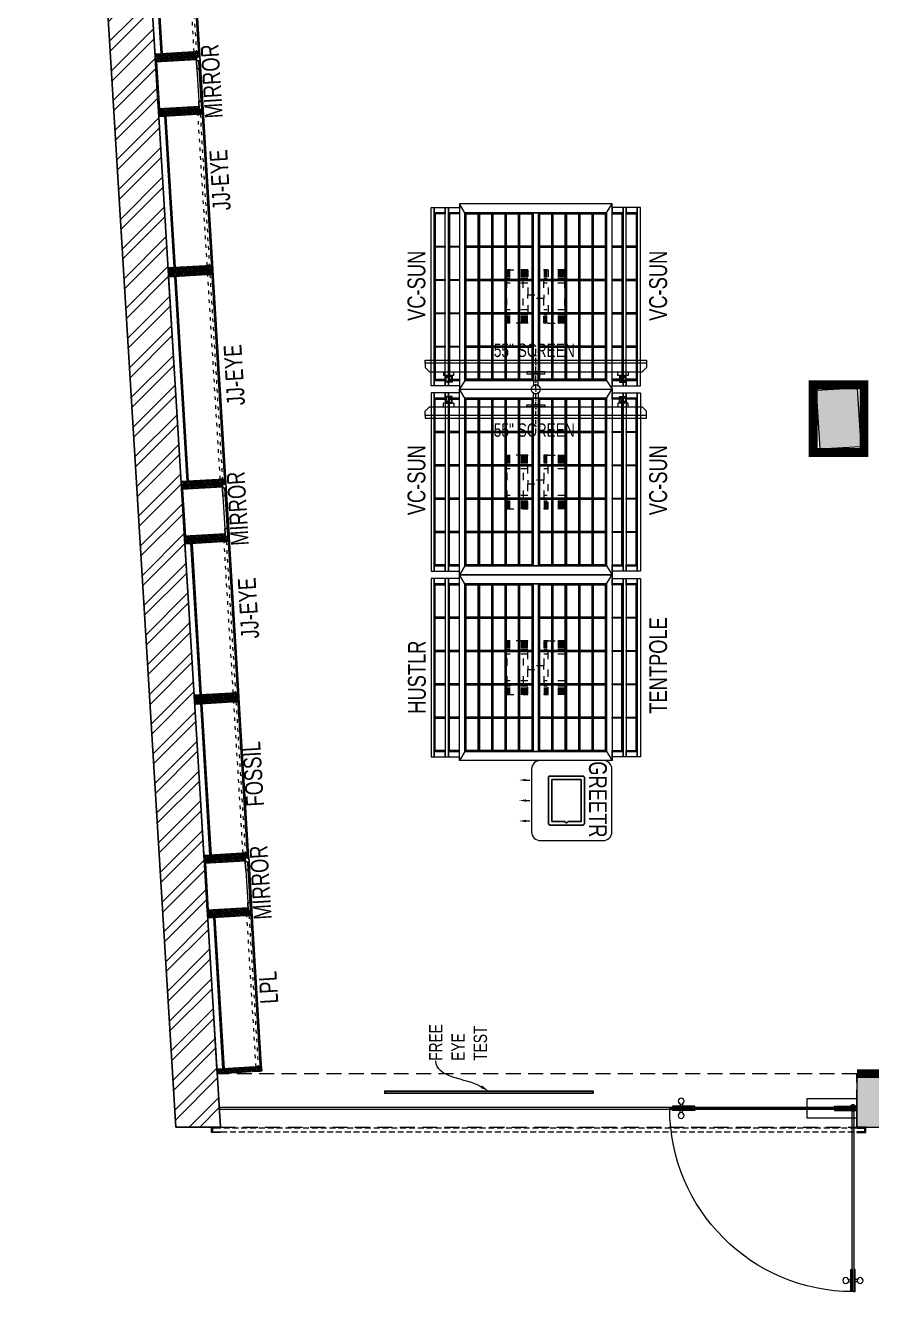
# Model space of a CAD drawing. Header units: feet. Extents: x 6963265 to 6971854, y -5590491 to -5575731.
# Drawn here: x 6963265 to 6968012, y -5590491 to -5583392 of the extents above; entities that cross this region are included whole.
import ezdxf
from ezdxf import colors
from ezdxf.entities.mleader import LeaderData, LeaderLine
from ezdxf.math import Vec2, Vec3

# ---------------------------------------------------------------- set-up
doc = ezdxf.new("R2010")
doc.units = ezdxf.units.FT
doc.header["$LTSCALE"] = 33
doc.header["$MEASUREMENT"] = 0
for name, pattern in [('ACAD_ISO03W100', [30, 12, -18]), ('DASHDOT2', [0.5, 0.25, -0.125, 0, -0.125]), ('HIDDEN', [9.525, 6.35, -3.175]), ('HIDDENX2', [0.75, 0.5, -0.25])]:
    doc.linetypes.add(name, pattern=pattern)
for name, color, linetype, lineweight in [('A-COL', 243, 'Continuous', 9), ('A-Glazing', 4, 'Continuous', 20), ('A-shutter', 8, 'Continuous', 18), ('beam', 90, 'Continuous', 9), ('column hatch', 5, 'Continuous', 0), ('Glazing', 141, 'Continuous', 15), ('LENS-DIM', 252, 'Continuous', 5), ('LENS-PARTITION', 21, 'Continuous', 25), ('LENS-TEXT', 31, 'Continuous', 5), ('LENS_TEXT', 31, 'Continuous', 5), ('LK-EQPMT', 3, 'Continuous', 18), ('LK-FF&E FLOOR', 1, 'Continuous', 9), ('LK-FF&E WALL', 1, 'Continuous', 9), ('LK-IT', 3, 'Continuous', 18), ('LK-MIRROR', 133, 'Continuous', 13), ('LN-ELEVATION-1', 81, 'Continuous', 25), ('LN-ELEVATION-2', 103, 'Continuous', 20), ('LN-ELEVATION-3', 125, 'Continuous', 18), ('LN-ELEVATION-4', 145, 'Continuous', 13), ('LN-ELEVATION-5', 167, 'Continuous', 5), ('LN-HATCH', 251, 'Continuous', 0), ('PLANO-TXT', 252, 'Continuous', 5), ('rolling shutter', 1, 'Continuous', 5)]:
    doc.layers.add(name, color=color, linetype=linetype, lineweight=lineweight)
doc.layers.add('A-WALL', color=1, linetype='Continuous')
doc.styles.add('LK TXT', font='GILC____.TTF', dxfattribs={"height": 100})
doc.styles.get("Standard").update_dxf_attribs({"font": 'GILC____.TTF'})
pattern_1 = [(45, (4208834.247, 1706614.74), (-4.4901280605, 4.4901280605), [])]
pattern_2 = [(45, (4209134.247, 1706614.74), (-4.4901280605, 4.4901280605), [])]

# ---------------------------------------------------------------- blocks, each defined once
blk = doc.blocks.new('MIRROR')
at = {"layer": 'LN-HATCH', "ltscale": 0.5}
h = blk.add_hatch(dxfattribs=at)
h.set_pattern_fill('ANSI31', color=256, scale=2)
h.set_pattern_definition([(45, (4060433.7416, 1708720.787), (-4.4901280605, 4.4901280605), [])])
h.paths.add_polyline_path([(212.9, 101.3), (230.9, 101.3), (230.9, -127.7), (212.9, -127.7)])
h.paths.add_polyline_path([(230.9, 95.3), (494.9, 95.3), (494.9, 101.3), (230.9, 101.3)])
h.paths.add_polyline_path([(512.9, 101.3), (494.9, 101.3), (494.9, -127.7), (512.9, -127.7)])
at = {"layer": 'Defpoints'}
blk.add_lwpolyline([(512.9, 101.3), (212.9, 101.3), (212.9, -148.7), (512.9, -148.7)], close=True, dxfattribs=at)
at = {"layer": 'LN-ELEVATION-1'}
for points in [[(212.9, 101.3), (230.9, 101.3), (230.9, -127.7), (212.9, -127.7)], [(230.9, 95.3), (494.9, 95.3), (494.9, 101.3), (230.9, 101.3)], [(512.9, 101.3), (494.9, 101.3), (494.9, -127.7), (512.9, -127.7)], [(259.9, -141.7), (259.9, -127.7), (214.9, -127.7), (214.9, -148.7), (223.9, -148.7), (223.9, -147.2), (216.4, -147.2), (216.4, -141.7)], [(442.9, -141.7), (442.9, -127.7), (487.9, -127.7), (487.9, -148.7), (478.9, -148.7), (478.9, -147.2), (486.4, -147.2), (486.4, -141.7)], [(504.9, -148.7), (504.9, -147.2), (509.4, -147.2), (509.4, -129.2), (487.9, -129.2), (487.9, -127.7), (510.9, -127.7), (510.9, -148.7)]]:
    blk.add_lwpolyline(points, close=True, dxfattribs=at)
at = {"layer": 'LN-ELEVATION-2', "color": 4, "lineweight": 0}
blk.add_lwpolyline([(216.4, -141.7), (486.4, -141.7), (486.4, -147.2), (216.4, -147.2)], close=True, dxfattribs=at)
at = {"layer": 'LN-ELEVATION-2'}
blk.add_lwpolyline([(259.9, -141.7), (442.9, -141.7), (442.9, -127.7), (259.9, -127.7)], close=True, dxfattribs=at)
at = {"layer": 'LN-ELEVATION-4', "ltscale": 0.5}
blk.add_line((478.9, -148.7), (223.9, -148.7), dxfattribs=at)
blk = doc.blocks.new('JJ SH 900')
at = {"layer": 'LN-HATCH', "ltscale": 0.5}
h = blk.add_hatch(dxfattribs=at)
h.set_pattern_fill('ANSI31', color=256, scale=50)
h.paths.add_polyline_path([(-911.8, 0), (-911.8, -190), (-905.8, -190), (-905.8, -200), (-911.8, -200), (-911.8, -244), (-886.8, -244), (-886.8, 0)])
h = blk.add_hatch(dxfattribs=at)
h.set_pattern_fill('ANSI31', color=256, scale=2)
h.set_pattern_definition(pattern_1)
h.paths.add_polyline_path([(-11.8, 0), (-11.8, -190), (-17.8, -190), (-17.8, -200), (-11.8, -200), (-11.8, -244), (-36.8, -244), (-36.8, 0)])
h = blk.add_hatch(dxfattribs=at)
h.set_pattern_fill('ANSI31', color=256, scale=2)
h.set_pattern_definition(pattern_2)
h.paths.add_polyline_path([(-36.8, -40), (-886.8, -40), (-886.8, -34), (-36.8, -34)])
h = blk.add_hatch(dxfattribs=at)
h.set_pattern_fill('ANSI31', color=256, scale=2)
h.set_pattern_definition(pattern_2)
h.paths.add_polyline_path([(-876.8, -244), (-876.8, -250), (-911.8, -250), (-911.8, -244)])
h = blk.add_hatch(dxfattribs=at)
h.set_pattern_fill('ANSI31', color=256, scale=2)
h.set_pattern_definition(pattern_1)
h.paths.add_polyline_path([(-46.8, -244), (-46.8, -250), (-11.8, -250), (-11.8, -244)])
at = {"layer": 'LN-ELEVATION-1', "ltscale": 0.5}
for points in [[(-911.8, 0), (-911.8, -190), (-905.8, -190), (-905.8, -200), (-911.8, -200), (-911.8, -244), (-886.8, -244), (-886.8, 0)], [(-11.8, 0), (-11.8, -190), (-17.8, -190), (-17.8, -200), (-11.8, -200), (-11.8, -244), (-36.8, -244), (-36.8, 0)], [(-36.8, -40), (-886.8, -40), (-886.8, -34), (-36.8, -34)], [(-876.8, -244), (-876.8, -250), (-911.8, -250), (-911.8, -244)], [(-46.8, -244), (-46.8, -250), (-11.8, -250), (-11.8, -244)]]:
    blk.add_lwpolyline(points, close=True, dxfattribs=at)
at = {"layer": 'LN-ELEVATION-3', "ltscale": 0.5}
for p, q in [((-886.8, 0), (-36.8, 0)), ((-876.8, -244), (-46.8, -244)), ((-46.8, -250), (-876.8, -250))]:
    blk.add_line(p, q, dxfattribs=at)
at = {"layer": 'LN-ELEVATION-4', "linetype": 'ACAD_ISO03W100', "ltscale": 0.05}
blk.add_lwpolyline([(-886.8, -220), (-36.8, -220), (-36.8, -232), (-886.8, -232)], close=True, dxfattribs=at)
blk = doc.blocks.new('*U47')
at = {"layer": 'A-shutter', "color": 5, "ltscale": 10}
for points in [[(41038450.5, -1561539.2), (41038450.5, -1561544.2), (41038405.5, -1561544.2), (41038405.5, -1561564.2), (41038450.5, -1561564.2), (41038450.5, -1561569.2), (41038400.5, -1561569.2), (41038400.5, -1561539.2)], [(41042020.5, -1561539.2), (41042020.5, -1561544.2), (41042065.5, -1561544.2), (41042065.5, -1561564.2), (41042020.5, -1561564.2), (41042020.5, -1561569.2), (41042070.5, -1561569.2), (41042070.5, -1561539.2)]]:
    blk.add_lwpolyline(points, close=True, dxfattribs=at)
at = {"layer": 'A-shutter', "color": 5, "linetype": 'HIDDENX2', "ltscale": 2}
blk.add_lwpolyline([(41038405.5, -1561544.2), (41038405.5, -1561564.2), (41042065.5, -1561564.2), (41042065.5, -1561544.2)], close=True, dxfattribs=at)
blk = doc.blocks.new('A$C24c5f99d')
at = {"layer": 'column hatch'}
h = blk.add_hatch(color=8, dxfattribs=at)
h.dxf.hatch_style = 1
h.paths.add_polyline_path([(2702.8, -237.4), (3153.5, -237.4), (3177.9, 88.8), (2702.8, 112.9)])
h.paths.add_polyline_path([(2469.7, -6770.1), (2699.3, -6756.1), (2679.2, -6426.7), (2449.6, -6440.7)])
h.paths.add_polyline_path([(2857.7, -9352.9), (2628.1, -9367), (2648.3, -9696.4), (2877.9, -9682.3)])
h.paths.add_polyline_path([(2856.3, -13496.4), (3086.3, -13496.4), (3086.3, -13196.4), (2856.3, -13196.4)])
at = {"layer": 'LN-HATCH'}
h = blk.add_hatch(dxfattribs=at)
h.set_pattern_fill('ANSI32', color=256, scale=333, angle=180)
h.set_pattern_definition([(225, (-7063758.62, 5276306.86), (88.2999593, -88.2999593), []), (225, (-7063817.49, 5276306.86), (88.2999593, -88.2999593), [])])
h.paths.add_polyline_path([(-964.1, -13496.4), (-713.7, -13496.4), (-1541.7, 78.4), (2702.8, -137.4), (2702.8, 112.9), (-1808.2, 342.3)])
at = {"layer": 'A-COL'}
for p, q in [((2857.7, -9352.9), (2628.1, -9367)), ((2628.1, -9367), (2648.3, -9696.4)), ((2857.7, -9352.9), (2877.9, -9682.3)), ((2877.9, -9682.3), (2648.3, -9696.4)), ((3086.3, -13196.4), (2856.3, -13196.4)), ((2856.3, -13196.4), (2856.3, -13496.4)), ((2856.3, -13496.4), (3086.3, -13496.4))]:
    blk.add_line(p, q, dxfattribs=at)
at = {"layer": 'A-Glazing', "elevation": -56791.6}
blk.add_lwpolyline([(-720.5, -13384.5), (2856.3, -13384.5), (2856.3, -13396.5), (-720.5, -13396.5)], close=True, dxfattribs=at)
at = {"layer": 'A-WALL'}
for p, q in [((-964.1, -13496.4), (-1808.2, 342.3)), ((-713.7, -13496.4), (-1541.7, 78.4)), ((-964.1, -13496.4), (-713.7, -13496.4))]:
    blk.add_line(p, q, dxfattribs=at)
at = {"layer": 'beam', "linetype": 'HIDDEN', "ltscale": 0.4, "elevation": -56791.6}
blk.add_lwpolyline([(2856.3, -13196.4), (-732, -13196.4), (-713.7, -13496.4), (2856.3, -13496.4)], close=True, dxfattribs=at)
at = {"layer": 'rolling shutter'}
blk.add_blockref('*U47', (-41039164.1, 1548042.8, -56791.6), dxfattribs=at)
blk = doc.blocks.new('GREETR 450x450')
at = {"layer": 'LN-ELEVATION-1', "linetype": 'ByBlock', "lineweight": -2}
for p, q in [((481.3, 339.7), (461, 339.7)), ((481.3, 225), (461, 225)), ((481.3, 110.3), (461, 110.3))]:
    blk.add_line(p, q, dxfattribs=at)
at = {"layer": 'LN-ELEVATION-1'}
for points in [[(355.5, 98.3), (355.5, 352.3, 0.414214), (345.5, 362.3), (163.5, 362.3, 0.414214), (153.5, 352.3), (153.5, 98.3, 0.414214), (163.5, 88.3), (345.5, 88.3, 0.414214)], [(264, 342.8), (336.5, 342.8), (336.5, 107.8), (172.5, 107.8), (172.5, 342.8), (245, 342.8, 0.327538), (246.9, 344.2, -0.733799), (262.1, 344.2, 0.327538)]]:
    blk.add_lwpolyline(points, format="xyb", close=True, dxfattribs=at)
at = {"layer": 'LN-ELEVATION-1', "linetype": 'ByBlock', "lineweight": -2}
for points in [[(481.3, 346.4), (481.3, 333.1), (521.3, 339.7)], [(481.3, 231.7), (481.3, 218.3), (521.3, 225)], [(481.3, 116.9), (481.3, 103.6), (521.3, 110.3)]]:
    blk.add_solid(points, dxfattribs=at)
at = {"layer": 'LN-ELEVATION-2'}
blk.add_lwpolyline([(50, 0), (400, 0, 0.414214), (450, 50), (450, 400, 0.414214), (400, 450), (50, 450, 0.414214), (0, 400), (0, 50, 0.414214)], format="xyb", close=True, dxfattribs=at)
at = {"layer": 'LENS-TEXT', "color": 0, "linetype": 'Continuous', "ltscale": 3, "insert": (78.9, 218.7), "char_height": 100, "attachment_point": 5, "rotation": 90, "style": 'LK TXT'}
blk.add_mtext_dynamic_manual_height_columns('GREETR', width=353.056, gutter_width=0.5, heights=[0], dxfattribs=at)
blk = doc.blocks.new('ffgd')
at = {"layer": 'LN-ELEVATION-4', "linetype": 'ACAD_ISO03W100', "ltscale": 0.1}
blk.add_lwpolyline([(0, 47.3), (0, -41.5), (-20, -41.5), (-20, 47.3)], close=True, dxfattribs=at)
at = {"layer": 'LN-ELEVATION-5', "linetype": 'ACAD_ISO03W100', "ltscale": 0.1}
for p, q in [((-159.9, 165.7), (-159.9, 47.3)), ((-159.7, 165.7), (-159.7, 47.3)), ((-159.4, 165.7), (-159.4, 47.3)), ((-159, 165.7), (-159, 47.3)), ((-158.5, 165.7), (-158.5, 47.3)), ((-157.9, 165.7), (-157.9, 47.3)), ((-157.1, 165.7), (-157.1, 47.3)), ((-156.1, 165.7), (-156.1, 47.3)), ((-154.1, 165.7), (-154.1, 47.3)), ((-151.1, 165.7), (-151.1, 47.3)), ((-146.1, 165.7), (-146.1, 47.3)), ((-141.1, 165.7), (-141.1, 47.3)), ((-135.1, 165.7), (-135.1, 47.3)), ((-128.1, 165.7), (-128.1, 47.3)), ((-120.1, 165.7), (-120.1, 47.3)), ((-111.1, 165.7), (-111.1, 47.3)), ((-102.1, 165.7), (-102.1, 47.3)), ((-85, 165.7), (-85, 47.3)), ((65, 165.7), (65, 47.3)), ((82.1, 165.7), (82.1, 47.3)), ((91.1, 165.7), (91.1, 47.3)), ((100.1, 165.7), (100.1, 47.3)), ((108.1, 165.7), (108.1, 47.3)), ((115.1, 165.7), (115.1, 47.3)), ((121.1, 165.7), (121.1, 47.3)), ((126.1, 165.7), (126.1, 47.3)), ((131.1, 165.7), (131.1, 47.3)), ((134.1, 165.7), (134.1, 47.3)), ((136.1, 165.7), (136.1, 47.3)), ((137.1, 165.7), (137.1, 47.3)), ((137.9, 165.7), (137.9, 47.3)), ((138.5, 165.7), (138.5, 47.3)), ((139, 165.7), (139, 47.3)), ((139.4, 165.7), (139.4, 47.3)), ((139.7, 165.7), (139.7, 47.3)), ((139.9, 165.7), (139.9, 47.3)), ((-159.9, -41.5), (-159.9, -159.9)), ((-159.7, -41.5), (-159.7, -159.9)), ((-159.4, -41.5), (-159.4, -159.9)), ((-159, -41.5), (-159, -159.9)), ((-158.5, -41.5), (-158.5, -159.9)), ((-157.9, -41.5), (-157.9, -159.9)), ((-157.1, -41.5), (-157.1, -159.9)), ((-156.1, -41.5), (-156.1, -159.9)), ((-154.1, -41.5), (-154.1, -159.9)), ((-151.1, -41.5), (-151.1, -159.9)), ((-146.1, -41.5), (-146.1, -159.9)), ((-141.1, -41.5), (-141.1, -159.9)), ((-135.1, -41.5), (-135.1, -159.9)), ((-128.1, -41.5), (-128.1, -159.9)), ((-120.1, -41.5), (-120.1, -159.9)), ((-111.1, -41.5), (-111.1, -159.9)), ((-102.1, -41.5), (-102.1, -159.9)), ((-85, -41.5), (-85, -159.9)), ((65, -41.5), (65, -159.9)), ((82.1, -41.5), (82.1, -159.9)), ((91.1, -41.5), (91.1, -159.9)), ((100.1, -41.5), (100.1, -159.9)), ((108.1, -41.5), (108.1, -159.9)), ((115.1, -41.5), (115.1, -159.9)), ((121.1, -41.5), (121.1, -159.9)), ((126.1, -41.5), (126.1, -159.9)), ((131.1, -41.5), (131.1, -159.9)), ((134.1, -41.5), (134.1, -159.9)), ((136.1, -41.5), (136.1, -159.9)), ((137.1, -41.5), (137.1, -159.9)), ((137.9, -41.5), (137.9, -159.9)), ((138.5, -41.5), (138.5, -159.9)), ((139, -41.5), (139, -159.9)), ((139.4, -41.5), (139.4, -159.9)), ((139.7, -41.5), (139.7, -159.9)), ((139.9, -41.5), (139.9, -159.9))]:
    blk.add_line(p, q, dxfattribs=at)
for points in [[(140, 73), (140, 165.7), (-160, 165.7), (-160, 73)], [(140, -67.1), (140, -159.9), (-160, -159.9), (-160, -67.1)]]:
    blk.add_lwpolyline(points, dxfattribs=at)
for points in [[(140, 73), (140, 47.3), (-160, 47.3), (-160, 73)], [(140, -41.5), (140, -67.1), (-160, -67.1), (-160, -41.5)]]:
    blk.add_lwpolyline(points, close=True, dxfattribs=at)
blk = doc.blocks.new('EURO 1040 x 1175')
at = {"layer": 'LN-ELEVATION-1'}
for points in [[(-470, -327.4), (470, -327.4), (470, 467.6), (-470, 467.6)], [(-470, 85.1), (470, 85.1), (470, 467.6), (-470, 467.6)], [(-283.2, 85.1), (-277.2, 85.1), (-277.2, 467.6), (-283.2, 467.6)], [(-96.4, 85.1), (-90.4, 85.1), (-90.4, 467.6), (-96.4, 467.6)], [(90.4, 85.1), (96.4, 85.1), (96.4, 467.6), (90.4, 467.6)], [(277.2, 85.1), (283.2, 85.1), (283.2, 467.6), (277.2, 467.6)], [(-470, 386.6), (-283.2, 386.6), (-283.2, 392.6), (-470, 392.6)], [(-277.2, 386.6), (-96.4, 386.6), (-96.4, 392.6), (-277.2, 392.6)], [(-90.4, 386.6), (90.4, 386.6), (90.4, 392.6), (-90.4, 392.6)], [(96.4, 386.6), (277.2, 386.6), (277.2, 392.6), (96.4, 392.6)], [(283.2, 386.6), (470, 386.6), (470, 392.6), (283.2, 392.6)], [(-470, 311.2), (-283.2, 311.2), (-283.2, 317.2), (-470, 317.2)], [(-277.2, 311.2), (-96.4, 311.2), (-96.4, 317.2), (-277.2, 317.2)], [(-90.4, 311.2), (90.4, 311.2), (90.4, 317.2), (-90.4, 317.2)], [(96.4, 311.2), (277.2, 311.2), (277.2, 317.2), (96.4, 317.2)], [(283.2, 311.2), (470, 311.2), (470, 317.2), (283.2, 317.2)], [(-470, 235.8), (-283.2, 235.8), (-283.2, 241.8), (-470, 241.8)], [(-277.2, 235.8), (-96.4, 235.8), (-96.4, 241.8), (-277.2, 241.8)], [(-90.4, 235.8), (90.4, 235.8), (90.4, 241.8), (-90.4, 241.8)], [(96.4, 235.8), (277.2, 235.8), (277.2, 241.8), (96.4, 241.8)], [(283.2, 235.8), (470, 235.8), (470, 241.8), (283.2, 241.8)], [(-470, 160.4), (-283.2, 160.4), (-283.2, 166.4), (-470, 166.4)], [(-277.2, 160.4), (-96.4, 160.4), (-96.4, 166.4), (-277.2, 166.4)], [(-90.4, 160.4), (90.4, 160.4), (90.4, 166.4), (-90.4, 166.4)], [(96.4, 160.4), (277.2, 160.4), (277.2, 166.4), (96.4, 166.4)], [(283.2, 160.4), (470, 160.4), (470, 166.4), (283.2, 166.4)], [(-470, 85.1), (470, 85.1), (470, 55.1), (-470, 55.1)], [(-470, 55.1), (470, 55.1), (470, -327.4), (-470, -327.4)], [(-283.2, 55.1), (-277.2, 55.1), (-277.2, -327.4), (-283.2, -327.4)], [(-96.4, 55.1), (-90.4, 55.1), (-90.4, -327.4), (-96.4, -327.4)], [(90.4, 55.1), (96.4, 55.1), (96.4, -327.4), (90.4, -327.4)], [(277.2, 55.1), (283.2, 55.1), (283.2, -327.4), (277.2, -327.4)], [(-470, -20.3), (-283.2, -20.3), (-283.2, -26.3), (-470, -26.3)], [(-277.2, -20.3), (-96.4, -20.3), (-96.4, -26.3), (-277.2, -26.3)], [(-90.4, -20.3), (90.4, -20.3), (90.4, -26.3), (-90.4, -26.3)], [(96.4, -20.3), (277.2, -20.3), (277.2, -26.3), (96.4, -26.3)], [(283.2, -20.3), (470, -20.3), (470, -26.3), (283.2, -26.3)], [(-470, -95.7), (-283.2, -95.7), (-283.2, -101.7), (-470, -101.7)], [(-277.2, -95.7), (-96.4, -95.7), (-96.4, -101.7), (-277.2, -101.7)], [(-90.4, -95.7), (90.4, -95.7), (90.4, -101.7), (-90.4, -101.7)], [(96.4, -95.7), (277.2, -95.7), (277.2, -101.7), (96.4, -101.7)], [(283.2, -95.7), (470, -95.7), (470, -101.7), (283.2, -101.7)], [(-470, -171.1), (-283.2, -171.1), (-283.2, -177.1), (-470, -177.1)], [(-277.2, -171.1), (-96.4, -171.1), (-96.4, -177.1), (-277.2, -177.1)], [(-90.4, -171.1), (90.4, -171.1), (90.4, -177.1), (-90.4, -177.1)], [(96.4, -171.1), (277.2, -171.1), (277.2, -177.1), (96.4, -177.1)], [(283.2, -171.1), (470, -171.1), (470, -177.1), (283.2, -177.1)], [(-470, -246.4), (-283.2, -246.4), (-283.2, -252.4), (-470, -252.4)], [(-277.2, -246.4), (-96.4, -246.4), (-96.4, -252.4), (-277.2, -252.4)], [(-90.4, -246.4), (90.4, -246.4), (90.4, -252.4), (-90.4, -252.4)], [(96.4, -246.4), (277.2, -246.4), (277.2, -252.4), (96.4, -252.4)], [(283.2, -246.4), (470, -246.4), (470, -252.4), (283.2, -252.4)]]:
    blk.add_lwpolyline(points, close=True, dxfattribs=at)
for points in [[(-283.2, 461.6), (-464, 461.6), (-464, 317.2)], [(-96.4, 461.6), (-277.2, 461.6)], [(90.4, 461.6), (-90.4, 461.6)], [(277.2, 461.6), (96.4, 461.6)], [(464, 317.2), (464, 461.6), (283.2, 461.6)], [(-464, 311.2), (-464, 241.8)], [(464, 241.8), (464, 311.2)], [(-464, 235.8), (-464, 166.4)], [(464, 166.4), (464, 235.8)], [(-464, 160.4), (-464, 91.1), (-283.2, 91.1)], [(283.2, 91.1), (464, 91.1), (464, 160.4)], [(-277.2, 91.1), (-96.4, 91.1)], [(-90.4, 91.1), (90.4, 91.1)], [(96.4, 91.1), (277.2, 91.1)], [(-464, -20.3), (-464, 49.1), (-283.2, 49.1)], [(-277.2, 49.1), (-96.4, 49.1)], [(-90.4, 49.1), (90.4, 49.1)], [(96.4, 49.1), (277.2, 49.1)], [(283.2, 49.1), (464, 49.1), (464, -20.3)], [(-464, -95.7), (-464, -26.3)], [(464, -26.3), (464, -95.7)], [(-464, -171.1), (-464, -101.7)], [(464, -101.7), (464, -171.1)], [(-283.2, -321.4), (-464, -321.4), (-464, -177.1)], [(464, -177.1), (464, -321.4), (283.2, -321.4)], [(-96.4, -321.4), (-277.2, -321.4)], [(90.4, -321.4), (-90.4, -321.4)], [(277.2, -321.4), (96.4, -321.4)]]:
    blk.add_lwpolyline(points, dxfattribs=at)
at = {"layer": 'LN-ELEVATION-2'}
blk.add_lwpolyline([(-520, -357.4), (520, -357.4), (520, 497.6), (-520, 497.6)], close=True, dxfattribs=at)
for points in [[(-470, 467.6), (-520, 497.6)], [(470, 467.6), (520, 497.6)], [(-470, -327.4), (-520, -357.4)], [(470, -327.4), (520, -357.4)]]:
    blk.add_lwpolyline(points, dxfattribs=at)
at = {"layer": 'LN-ELEVATION-3'}
for points in [[(-500, 559.6), (500, 559.6), (500, 577.6), (-500, 577.6)], [(-500, 497.6), (-470, 497.6), (-470, 559.6), (-500, 559.6)], [(470, 497.6), (500, 497.6), (500, 559.6), (470, 559.6)], [(-500, -357.4), (-470, -357.4), (-470, -419.4), (-500, -419.4)], [(-500, -419.4), (500, -419.4), (500, -437.4), (-500, -437.4)], [(470, -357.4), (500, -357.4), (500, -419.4), (470, -419.4)]]:
    blk.add_lwpolyline(points, close=True, dxfattribs=at)
at = {"layer": 'LN-ELEVATION-4'}
for points in [[(-500, 639.6), (500, 639.6), (500, 657.6), (-500, 657.6)], [(-500, 577.6), (-470, 577.6), (-470, 639.6), (-500, 639.6)], [(470, 577.6), (500, 577.6), (500, 639.6), (470, 639.6)], [(-470, 497.6), (-464, 497.6), (-464, 559.6), (-470, 559.6)], [(-464, 553.6), (-283.2, 553.6), (-283.2, 559.6), (-464, 559.6)], [(-283.2, 497.6), (-277.2, 497.6), (-277.2, 559.6), (-283.2, 559.6)], [(-277.2, 553.6), (-96.4, 553.6), (-96.4, 559.6), (-277.2, 559.6)], [(-96.4, 497.6), (-90.4, 497.6), (-90.4, 559.6), (-96.4, 559.6)], [(-90.4, 553.6), (90.4, 553.6), (90.4, 559.6), (-90.4, 559.6)], [(90.4, 497.6), (96.4, 497.6), (96.4, 559.6), (90.4, 559.6)], [(96.4, 553.6), (277.2, 553.6), (277.2, 559.6), (96.4, 559.6)], [(277.2, 497.6), (283.2, 497.6), (283.2, 559.6), (277.2, 559.6)], [(283.2, 553.6), (464, 553.6), (464, 559.6), (283.2, 559.6)], [(464, 497.6), (470, 497.6), (470, 559.6), (464, 559.6)], [(-470, -357.4), (-464, -357.4), (-464, -419.4), (-470, -419.4)], [(-464, -413.4), (-283.2, -413.4), (-283.2, -419.4), (-464, -419.4)], [(-283.2, -357.4), (-277.2, -357.4), (-277.2, -419.4), (-283.2, -419.4)], [(-277.2, -413.4), (-96.4, -413.4), (-96.4, -419.4), (-277.2, -419.4)], [(-96.4, -357.4), (-90.4, -357.4), (-90.4, -419.4), (-96.4, -419.4)], [(-90.4, -413.4), (90.4, -413.4), (90.4, -419.4), (-90.4, -419.4)], [(90.4, -357.4), (96.4, -357.4), (96.4, -419.4), (90.4, -419.4)], [(96.4, -413.4), (277.2, -413.4), (277.2, -419.4), (96.4, -419.4)], [(277.2, -357.4), (283.2, -357.4), (283.2, -419.4), (277.2, -419.4)], [(283.2, -413.4), (464, -413.4), (464, -419.4), (283.2, -419.4)], [(464, -357.4), (470, -357.4), (470, -419.4), (464, -419.4)], [(-500, -437.4), (-470, -437.4), (-470, -499.4), (-500, -499.4)], [(470, -437.4), (500, -437.4), (500, -499.4), (470, -499.4)], [(-500, -499.4), (500, -499.4), (500, -517.4), (-500, -517.4)]]:
    blk.add_lwpolyline(points, close=True, dxfattribs=at)
at = {"layer": 'LN-ELEVATION-5'}
for points in [[(-470, 577.6), (-464, 577.6), (-464, 639.6), (-470, 639.6)], [(-464, 633.6), (-283.2, 633.6), (-283.2, 639.6), (-464, 639.6)], [(-283.2, 577.6), (-277.2, 577.6), (-277.2, 639.6), (-283.2, 639.6)], [(-277.2, 633.6), (-96.4, 633.6), (-96.4, 639.6), (-277.2, 639.6)], [(-96.4, 577.6), (-90.4, 577.6), (-90.4, 639.6), (-96.4, 639.6)], [(-90.4, 633.6), (90.4, 633.6), (90.4, 639.6), (-90.4, 639.6)], [(90.4, 577.6), (96.4, 577.6), (96.4, 639.6), (90.4, 639.6)], [(96.4, 633.6), (277.2, 633.6), (277.2, 639.6), (96.4, 639.6)], [(277.2, 577.6), (283.2, 577.6), (283.2, 639.6), (277.2, 639.6)], [(283.2, 633.6), (464, 633.6), (464, 639.6), (283.2, 639.6)], [(464, 577.6), (470, 577.6), (470, 639.6), (464, 639.6)], [(-470, -437.4), (-464, -437.4), (-464, -499.4), (-470, -499.4)], [(-464, -493.4), (-283.2, -493.4), (-283.2, -499.4), (-464, -499.4)], [(-283.2, -437.4), (-277.2, -437.4), (-277.2, -499.4), (-283.2, -499.4)], [(-277.2, -493.4), (-96.4, -493.4), (-96.4, -499.4), (-277.2, -499.4)], [(-96.4, -437.4), (-90.4, -437.4), (-90.4, -499.4), (-96.4, -499.4)], [(-90.4, -493.4), (90.4, -493.4), (90.4, -499.4), (-90.4, -499.4)], [(90.4, -437.4), (96.4, -437.4), (96.4, -499.4), (90.4, -499.4)], [(96.4, -493.4), (277.2, -493.4), (277.2, -499.4), (96.4, -499.4)], [(277.2, -437.4), (283.2, -437.4), (283.2, -499.4), (277.2, -499.4)], [(283.2, -493.4), (464, -493.4), (464, -499.4), (283.2, -499.4)], [(464, -437.4), (470, -437.4), (470, -499.4), (464, -499.4)]]:
    blk.add_lwpolyline(points, close=True, dxfattribs=at)
at = {"layer": 'LENS-DIM'}
blk.add_blockref('ffgd', (10, 67.1), dxfattribs=at)
blk = doc.blocks.new('55INCH')
at = {"layer": 'LK-EQPMT', "ltscale": 12}
for p, q in [((2111558.8, 1135690.5), (2111583.2, 1135690.5)), ((2111583.2, 1135690.5), (2111607.7, 1135666)), ((2111607.7, 1134473.9), (2111607.7, 1135666)), ((2111607.7, 1135587.9), (2111627.2, 1135587.9)), ((2111627.2, 1135587.9), (2111627.2, 1135529.3)), ((2111627.2, 1135529.3), (2111607.7, 1135529.3)), ((2111627.2, 1134610.6), (2111607.7, 1134610.6)), ((2111627.2, 1134610.6), (2111627.2, 1134552)), ((2111607.7, 1134552), (2111627.2, 1134552)), ((2111558.8, 1134449.5), (2111583.2, 1134449.5)), ((2111583.2, 1134449.5), (2111607.7, 1134473.9))]:
    blk.add_line(p, q, dxfattribs=at)
at = {"layer": 'LK-EQPMT'}
for p, q in [((2111661.6, 1135543.3), (2111631, 1135573.9)), ((2111661.6, 1135573.9), (2111631, 1135543.3)), ((2111661.6, 1134597.1), (2111631, 1134566.5))]:
    blk.add_line(p, q, dxfattribs=at)
at = {"layer": 'LK-EQPMT', "ltscale": 12}
blk.add_lwpolyline([(2111542.6, 1135690.5), (2111558.8, 1135690.5), (2111558.8, 1134449.5), (2111542.6, 1134449.5)], close=True, dxfattribs=at)
at = {"layer": 'LK-EQPMT'}
for points in [[(2111627.2, 1135577.7), (2111627.2, 1135539.5), (2111665.4, 1135539.5), (2111665.4, 1135577.7)], [(2111631, 1135573.9), (2111631, 1135543.3), (2111661.6, 1135543.3), (2111661.6, 1135573.9)], [(2111627.2, 1134562.7), (2111627.2, 1134600.9), (2111665.4, 1134600.9), (2111665.4, 1134562.7)], [(2111631, 1134566.5), (2111631, 1134597.1), (2111661.6, 1134597.1), (2111661.6, 1134566.5)]]:
    blk.add_lwpolyline(points, close=True, dxfattribs=at)
blk = doc.blocks.new('JJ SH 1200')
at = {"layer": 'LN-HATCH', "ltscale": 0.5}
h = blk.add_hatch(dxfattribs=at)
h.set_pattern_fill('ANSI31', color=256, scale=2)
h.set_pattern_definition([(45, (4097187.331, 1708800.267), (-4.4901280605, 4.4901280605), [])])
h.paths.add_polyline_path([(792.1, 220), (792.1, 30), (786.1, 30), (786.1, 20), (792.1, 20), (792.1, -24), (767.1, -24), (767.1, 220)])
h.paths.add_polyline_path([(-382.9, 180), (767.1, 180), (767.1, 186), (-382.9, 186)])
h.paths.add_polyline_path([(757.1, -24), (757.1, -30), (792.1, -30), (792.1, -24)])
h.paths.add_polyline_path([(-407.9, 220), (-407.9, 30), (-401.9, 30), (-401.9, 20), (-407.9, 20), (-407.9, -24), (-382.9, -24), (-382.9, 220)])
h.paths.add_polyline_path([(-372.9, -24), (-372.9, -30), (-407.9, -30), (-407.9, -24)])
at = {"layer": 'LN-ELEVATION-1', "ltscale": 0.5}
for points in [[(-407.9, 220), (-407.9, 30), (-401.9, 30), (-401.9, 20), (-407.9, 20), (-407.9, -24), (-382.9, -24), (-382.9, 220)], [(792.1, 220), (792.1, 30), (786.1, 30), (786.1, 20), (792.1, 20), (792.1, -24), (767.1, -24), (767.1, 220)], [(-382.9, 180), (767.1, 180), (767.1, 186), (-382.9, 186)], [(-372.9, -24), (-372.9, -30), (-407.9, -30), (-407.9, -24)], [(757.1, -24), (757.1, -30), (792.1, -30), (792.1, -24)]]:
    blk.add_lwpolyline(points, close=True, dxfattribs=at)
at = {"layer": 'LN-ELEVATION-3', "ltscale": 0.5}
for p, q in [((767.1, 220), (-382.9, 220)), ((757.1, -24), (-372.9, -24)), ((-372.9, -30), (757.1, -30))]:
    blk.add_line(p, q, dxfattribs=at)
at = {"layer": 'LN-ELEVATION-4', "linetype": 'ACAD_ISO03W100', "ltscale": 0.05}
blk.add_lwpolyline([(767.1, 0), (-382.9, 0), (-382.9, -12), (767.1, -12)], close=True, dxfattribs=at)
blk = doc.blocks.new('Entrance Door')
at = {"layer": 'Glazing', "ltscale": 111}
blk.add_hatch(color=256, dxfattribs=at).paths.add_polyline_path([(18, -34.8), (18, -1235), (30, -1235), (30, -34.8)])
at = {"layer": 'Glazing'}
for p, q in [((30, -54.2), (18, -66.2)), ((1117.8, -31.3), (1117.8, -54.3)), ((1117.8, -89.2), (1117.8, -66.3)), ((1132.8, -31.3), (1132.8, -54.3)), ((1132.8, -89.2), (1132.8, -66.3))]:
    blk.add_line(p, q, dxfattribs=at)
at = {"layer": 'Glazing', "ltscale": 44}
for p, q in [((-4.9, -1156.3), (18, -1156.3)), ((-4.9, -1171.3), (18, -1171.3)), ((52.9, -1156.3), (30, -1156.3)), ((52.9, -1171.3), (30, -1171.3))]:
    blk.add_line(p, q, dxfattribs=at)
at = {"layer": 'Glazing'}
for points in [[(320, -120.5), (0, -120.5), (0, 0), (320, 0)], [(0, -54.2), (142.5, -54.2), (142.5, -46.8), (0, -46.8)], [(0, -66.2), (142.5, -66.2), (142.5, -73.7), (0, -73.7)], [(1180.8, -54.3), (1038.3, -54.3), (1038.3, -46.8), (1180.8, -46.8)], [(1180.8, -66.3), (1038.3, -66.3), (1038.3, -73.8), (1180.8, -73.8)]]:
    blk.add_lwpolyline(points, close=True, dxfattribs=at)
at = {"layer": 'Glazing', "ltscale": 222}
blk.add_lwpolyline([(-1.5, -66.2), (1198.8, -66.2), (1198.8, -54.2), (-1.5, -54.2)], close=True, dxfattribs=at)
at = {"layer": 'Glazing', "ltscale": 111}
blk.add_lwpolyline([(18, -34.8), (18, -1235), (30, -1235), (30, -34.8)], close=True, dxfattribs=at)
at = {"layer": 'Glazing', "ltscale": 44}
for points in [[(18, -1092.5), (18, -1235), (10.5, -1235), (10.5, -1092.5)], [(30, -1092.5), (30, -1235), (37.5, -1235), (37.5, -1092.5)]]:
    blk.add_lwpolyline(points, close=True, dxfattribs=at)
at = {"layer": 'Glazing'}
for centre, radius in [((1125.3, -13.9), 19), ((24, -58.7), 19.8), ((1125.3, -106.6), 19)]:
    blk.add_circle(centre, radius, dxfattribs=at)
at = {"layer": 'Glazing', "ltscale": 44}
for centre in [(-22.4, -1163.8), (70.4, -1163.8)]:
    blk.add_circle(centre, 19, dxfattribs=at)
at = {"layer": 'Glazing', "ltscale": 222}
blk.add_arc((24, -60.2), 1174.8, 270, 359.99955, dxfattribs=at)

msp = doc.modelspace()

# ---------------------------------------------------------------- linework, layer by layer
msp.add_lwpolyline([(6966449.5, -5589366.8), (6965281.5, -5589366.8), (6965281.5, -5589378.8), (6966449.5, -5589378.8)], close=True)
at = {"layer": 'LENS-PARTITION'}
for points in [[(6967969.1, -5585407.9), (6967683.5, -5585407.9), (6967683.5, -5585787.3), (6967969.1, -5585787.3)], [(6967951.1, -5585425.9), (6967701.5, -5585425.9), (6967701.5, -5585769.3), (6967951.1, -5585769.3)]]:
    msp.add_lwpolyline(points, close=True, dxfattribs=at)
at = {"layer": 'LK-IT', "color": 1, "linetype": 'DASHDOT2', "ltscale": 3}
msp.add_line((6966128.2, -5585677.3), (6966128.2, -5585188.3), dxfattribs=at)
at = {"layer": 'LK-IT'}
for points in [[(6966178.2, -5585335.4), (6966078.2, -5585335.4), (6966078.2, -5585345.4), (6966178.2, -5585345.4)], [(6966178.2, -5585530.2), (6966078.2, -5585530.2), (6966078.2, -5585520.2), (6966178.2, -5585520.2)]]:
    msp.add_lwpolyline(points, close=True, dxfattribs=at)
for points in [[(6966140.7, -5585411.1), (6966140.7, -5585345.4), (6966115.7, -5585345.4), (6966115.7, -5585411.1, -0.267949), (6966140.7, -5585411.1, 1)], [(6966140.7, -5585454.4), (6966140.7, -5585520.2), (6966115.7, -5585520.2), (6966115.7, -5585454.4, 0.267949), (6966140.7, -5585454.4, -1)]]:
    msp.add_lwpolyline(points, format="xyb", dxfattribs=at)
at = {"layer": 'LK-IT', "color": 1}
msp.add_circle((6966128.2, -5585432.8), 25, dxfattribs=at)
at = {"layer": 'LK-MIRROR', "linetype": 'ACAD_ISO03W100', "ltscale": 0.05, "const_width": 50}
msp.add_lwpolyline([(6967969.1, -5585407.9), (6967683.5, -5585407.9), (6967683.5, -5585787.3), (6967969.1, -5585787.3)], close=True, dxfattribs=at)
msp.add_lwpolyline([(6968159.6, -5589269.2), (6967929.6, -5589269.2)], dxfattribs=at)

# ---------------------------------------------------------------- block references
at = {"layer": 'A-Glazing', "xscale": -0.8748404702499005, "yscale": 0.8748404702499005, "zscale": 0.8748404702499005, "rotation": 359.9999889093191}
msp.add_blockref('Entrance Door', (6967928.3, -5589410.6, -56791.6), dxfattribs=at)
at = {"layer": 'LENS-DIM', "color": 2}
msp.add_blockref('A$C24c5f99d', (6965073.2, -5576072.8), dxfattribs=at)
at = {"layer": 'LK-FF&E FLOOR'}
for name, p, rotation in [('EURO 1040 x 1175', (6966058.1, -5584912.8), 270), ('GREETR 450x450', (6966554.9, -5587512.8), 179.9999999999999)]:
    msp.add_blockref(name, p, dxfattribs=dict(at, rotation=rotation))
at = {"layer": 'LK-FF&E FLOOR', "xscale": -1, "rotation": 270}
for p in [(6966058.1, -5585952.8), (6966058.1, -5586992.8), (6966058.1, -5586992.8)]:
    msp.add_blockref('EURO 1040 x 1175', p, dxfattribs=at)
at = {"layer": 'LK-FF&E WALL', "rotation": 93.4905349885286}
for name, p in [('JJ SH 900', (6963938.7, -5582669.7, 0)), ('MIRROR', (6964126.6, -5584085.6, 0)), ('JJ SH 900', (6964011.8, -5583867.5, 0)), ('MIRROR', (6964272.7, -5586481.2, 0)), ('JJ SH 900', (6964157.9, -5586263, 0)), ('JJ SH 900', (6964212.7, -5587161.3, 0)), ('MIRROR', (6964400.6, -5588577.3, 0)), ('JJ SH 900', (6964285.8, -5588359.1, 0))]:
    msp.add_blockref(name, p, dxfattribs=at)
at = {"layer": 'LK-FF&E WALL', "xscale": -1, "rotation": 93.49053498850255}
msp.add_blockref('JJ SH 1200', (6964311.7, -5585171.4), dxfattribs=at)
at = {"layer": 'LK-IT', "rotation": 270}
msp.add_blockref('55INCH', (5831058.2, -3473727.7), dxfattribs=at)
at = {"layer": 'LK-IT', "xscale": -1, "rotation": 270}
msp.add_blockref('55INCH', (5831058.2, -7697137.9), dxfattribs=at)

# ---------------------------------------------------------------- texts
at = {"layer": 'LENS-DIM', "color": 2, "char_height": 100, "width": 275.091, "attachment_point": 1, "rotation": 90, "style": 'LK TXT'}
for s, insert in [('{\\C256;VC-SUN}', (6965408.7, -5585049)), ('{\\C256;VC-SUN}', (6966764.4, -5585049)), ('{\\C256;VC-SUN}', (6965408.7, -5586138.5)), ('{\\C256;VC-SUN}', (6966764.4, -5586138.5)), ('{\\C256;TENTPOLE}', (6966764.4, -5587251.3)), ('{\\C256;HUSTLR}', (6965411.1, -5587251.3))]:
    msp.add_mtext(s, dxfattribs=dict(at, insert=insert))
at = {"layer": 'LENS-TEXT', "color": 0, "linetype": 'Continuous', "ltscale": 3, "char_height": 75, "width": 783.964, "attachment_point": 5, "style": 'LK TXT'}
for insert in [(6966119.7, -5585214.6), (6966119.7, -5585661.6)]:
    msp.add_mtext('\\pt225;55" SCREEN', dxfattribs=dict(at, insert=insert))
at = {"layer": 'LENS_TEXT', "linetype": 'Continuous', "ltscale": 3, "char_height": 100, "width": 324.474, "attachment_point": 5, "rotation": 93.49053, "style": 'LK TXT'}
for insert in [(6964311.1, -5583705.9, 0), (6964457.2, -5586101.4), (6964585.1, -5588197.5)]:
    msp.add_mtext('{\\C7;MIRROR}', dxfattribs=dict(at, insert=insert))
at = {"layer": 'PLANO-TXT', "linetype": 'Continuous', "ltscale": 3, "char_height": 100, "width": 149.547, "attachment_point": 5, "rotation": 93.49053, "style": 'LK TXT'}
for s, insert in [('JJ-EYE', (6964357.9, -5584259.4)), ('JJ-EYE', (6964437.6, -5585352.4)), ('JJ-EYE', (6964517.4, -5586659.9)), ('FOSSIL', (6964543.6, -5587589)), ('LPL', (6964628.6, -5588786))]:
    msp.add_mtext(s, dxfattribs=dict(at, insert=insert))

# ---------------------------------------------------------------- leaders
at = {"layer": 'LENS_TEXT', "color": 1, "linetype": 'Continuous', "ltscale": 3}
ml = msp.add_multileader_mtext('Standard', dxfattribs=at)
ml.set_content('{\\C256;FREE EYE TEST}', color=1)
ml.set_leader_properties(color=256, linetype='ByLayer', lineweight=-1)
ml.build(insert=Vec2(0, 0))
ml.multileader.update_dxf_attribs({"leader_type": 2, "dogleg_length": 0.36, "arrow_head_size": 50})
ctx = ml.context
ctx.base_point, ctx.char_height, ctx.arrow_head_size, ctx.landing_gap_size, ctx.plane_origin, ctx.plane_x_axis, ctx.plane_y_axis = Vec3(6965567.7, -5589196.6), 75, 50, 0.09, Vec3(6964205.3, -5590474.3), Vec3(0, 1), Vec3(-1, 0)
notes = []
notes.append((ctx, [(0, (1, 1, 0), (6965567.7, -5589196.9), (0, 1), 0.36, [(1, [(6965865.5, -5589366.8)], 0, [])])]))
ctx.mtext.insert, ctx.mtext.text_direction, ctx.mtext.rotation, ctx.mtext.width, ctx.mtext.flow_direction = Vec3(6965529.7, -5589196.5), Vec3(0, 1), 1.570796, 354.238, 5
for ctx, leaders in notes:
    for number, flags, end, landing, length, lines in leaders:
        leader = LeaderData()
        leader.index, (leader.has_last_leader_line, leader.has_dogleg_vector, leader.attachment_direction) = number, flags
        leader.last_leader_point, leader.dogleg_vector, leader.dogleg_length = Vec3(end), Vec3(landing), length
        for number, points, colour, breaks in lines:
            line = LeaderLine()
            line.index, line.vertices, line.color, line.breaks = number, Vec3.list(points), colors.encode_raw_color(colour), breaks
            leader.lines.append(line)
        ctx.leaders.append(leader)

doc.saveas('drawing.dxf')
